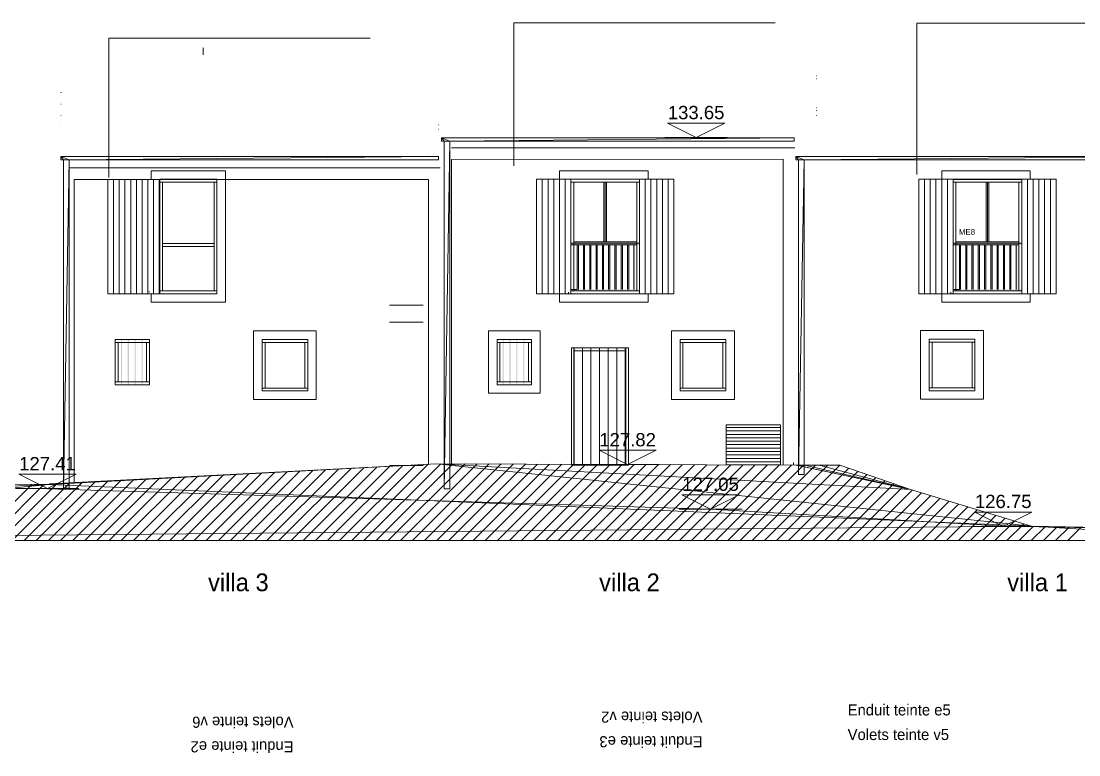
# Model space of a CAD drawing. Header units: metres. Extents: x 1.8 to 67.5, y -52.8 to -10.8.
# Drawn here: x 13.05 to 22.29, y -46.75 to -40.34 of the extents above; entities that cross this region are included whole.
import ezdxf
from ezdxf.enums import TextEntityAlignment as Align
from ezdxf.lldxf.tags import DXFTag

# ---------------------------------------------------------------- set-up
doc = ezdxf.new("R2010")
doc.units = ezdxf.units.M
doc.header["$MEASUREMENT"] = 0
for name, color, linetype in [('Calque commun', 7, 'Continuous'), ('Calque79', 7, 'Continuous'), ('Cotations', 7, 'Continuous'), ('Textes', 7, 'Continuous')]:
    doc.layers.add(name, color=color, linetype=linetype)
doc.styles.add('Arial15', font='arial.ttf', dxfattribs={"height": 0.231939})
doc.styles.add('Arial8', font='arial.ttf', dxfattribs={"height": 0.098961})
doc.styles.add('Century Gothic10', font='GOTHIC.TTF', dxfattribs={"height": 0.310302})
doc.styles.add('Century Gothic15', font='GOTHIC.TTF', dxfattribs={"height": 0.193938})
doc.styles.add('Century Gothic16', font='GOTHIC.TTF', dxfattribs={"height": 0.193938})
doc.styles.add('Century Gothic17', font='GOTHIC.TTF', dxfattribs={"height": 0.193938})
tags = doc.linetypes.add('HIDDEN', pattern=[0.375, 0.25, -0.125]).pattern_tags.tags
tags[6:7] = [DXFTag(74, 4), DXFTag(75, 0), DXFTag(340, '0'), DXFTag(46, 1.0), DXFTag(50, 0.0), DXFTag(44, 0.0), DXFTag(45, 0.0)]
tags[4:5] = [DXFTag(74, 4), DXFTag(75, 0), DXFTag(340, '0'), DXFTag(46, 1.0), DXFTag(50, 0.0), DXFTag(44, 0.0), DXFTag(45, 0.0)]

# ---------------------------------------------------------------- blocks, each defined once
blk = doc.blocks.new('hatch5')
at = {"layer": 'Calque commun', "color": 8, "linetype": 'Continuous', "lineweight": 9}
for p, q in [((-51.948, 28.124), (-51.948, 26.124)), ((-51.848, 28.124), (-51.848, 26.124)), ((-51.748, 28.124), (-51.748, 26.124)), ((-51.648, 28.124), (-51.648, 26.124)), ((-51.548, 28.124), (-51.548, 26.124)), ((-51.448, 28.124), (-51.448, 26.124))]:
    blk.add_line(p, q, dxfattribs=at)
mesh = blk.add_polyface(dxfattribs=at)
corners = [(-52.048, 28.124), (-52.048, 26.124), (-51.448, 26.124), (-51.448, 28.124)]
mesh.append_faces([[corners[k] for k in face] for face in [(0, 1, 2, 3)]], dxfattribs={"color": 8})
blk = doc.blocks.new('hatch6')
at = {"layer": 'Calque commun', "color": 8, "linetype": 'Continuous', "lineweight": 9}
for p, q in [((-53.748, 26.124), (-53.748, 28.124)), ((-53.648, 26.124), (-53.648, 28.124)), ((-53.548, 26.124), (-53.548, 28.124)), ((-53.448, 26.124), (-53.448, 28.124)), ((-53.348, 26.124), (-53.348, 28.124)), ((-53.248, 26.124), (-53.248, 28.124))]:
    blk.add_line(p, q, dxfattribs=at)
mesh = blk.add_polyface(dxfattribs=at)
corners = [(-53.248, 28.124), (-53.848, 28.124), (-53.848, 26.124), (-53.248, 26.124)]
mesh.append_faces([[corners[k] for k in face] for face in [(0, 1, 2, 3)]], dxfattribs={"color": 8})
blk = doc.blocks.new('hatch13')
at = {"layer": 'Calque commun', "color": 8, "linetype": 'Continuous', "lineweight": 9}
for p, q in [((-45.266, 28.124), (-45.266, 26.124)), ((-45.166, 28.124), (-45.166, 26.124)), ((-45.066, 28.124), (-45.066, 26.124)), ((-44.966, 28.124), (-44.966, 26.124)), ((-44.866, 28.124), (-44.866, 26.124)), ((-44.766, 28.124), (-44.766, 26.124))]:
    blk.add_line(p, q, dxfattribs=at)
mesh = blk.add_polyface(dxfattribs=at)
corners = [(-45.366, 28.124), (-45.366, 26.124), (-44.766, 26.124), (-44.766, 28.124)]
mesh.append_faces([[corners[k] for k in face] for face in [(0, 1, 2, 3)]], dxfattribs={"color": 8})
blk = doc.blocks.new('hatch14')
at = {"layer": 'Calque commun', "color": 8, "linetype": 'Continuous', "lineweight": 9}
for p, q in [((-47.066, 26.124), (-47.066, 28.124)), ((-46.966, 26.124), (-46.966, 28.124)), ((-46.866, 26.124), (-46.866, 28.124)), ((-46.766, 26.124), (-46.766, 28.124)), ((-46.666, 26.124), (-46.666, 28.124)), ((-46.566, 26.124), (-46.566, 28.124))]:
    blk.add_line(p, q, dxfattribs=at)
mesh = blk.add_polyface(dxfattribs=at)
corners = [(-46.566, 28.124), (-47.166, 28.124), (-47.166, 26.124), (-46.566, 26.124)]
mesh.append_faces([[corners[k] for k in face] for face in [(0, 1, 2, 3)]], dxfattribs={"color": 8})
blk = doc.blocks.new('hatch17')
at = {"layer": 'Calque commun', "color": 8, "linetype": 'Continuous', "lineweight": 9}
for p, q in [((-53.198, 23.128), (-53.198, 25.178)), ((-53.048, 23.128), (-53.048, 25.178)), ((-52.898, 23.128), (-52.898, 25.178)), ((-52.748, 23.128), (-52.748, 25.178)), ((-52.598, 23.128), (-52.598, 25.178)), ((-52.448, 23.128), (-52.448, 25.178)), ((-52.298, 23.128), (-52.298, 25.178))]:
    blk.add_line(p, q, dxfattribs=at)
at = {"layer": 'Calque commun', "color": 8, "linetype": 'Continuous', "lineweight": 18}
mesh = blk.add_polyface(dxfattribs=at)
corners = [(-53.24, 25.178), (-53.24, 23.128), (-52.24, 23.128), (-52.24, 25.178)]
mesh.append_faces([[corners[k] for k in face] for face in [(0, 1, 2, 3)]], dxfattribs={"color": 8})
blk = doc.blocks.new('Block4')
at = {"layer": 'Calque commun', "color": 0, "linetype": 'Continuous', "lineweight": 9}
blk.add_line((-0.55, 0), (0.55, 0), dxfattribs=at)
blk.add_polyline3d([(-0.5, 0.25, 0), (0, 0, 0), (0.5, 0.25, 0), (-0.5, 0.25, 0)], dxfattribs=at)
blk = doc.blocks.new('Lvl1')
at = {"layer": 'Calque commun', "color": 0, "linetype": 'ByBlock', "lineweight": -2}
blk.add_blockref('Block4', (0, 0), dxfattribs=at)
blk = doc.blocks.new('facade villa 123')
at = {"layer": 'Cotations', "color": 250, "linetype": 'ByBlock', "lineweight": -2}
blk.add_blockref('Lvl1', (-52.256, 23.137), dxfattribs=at)
at = {"layer": 'Cotations', "color": 212, "linetype": 'ByBlock', "lineweight": -2, "style": 'Arial15'}
blk.add_text('127.82', height=0.2319, dxfattribs=at).set_placement((-52.257, 23.387), align=Align.BOTTOM_CENTER)
blk = doc.blocks.new('hatch25')
at = {"layer": 'Calque commun', "color": 8, "linetype": 'Continuous', "lineweight": 9}
for p, q in [((-61.244, 28.121), (-61.244, 26.124)), ((-61.144, 28.121), (-61.144, 26.124)), ((-61.044, 28.121), (-61.044, 26.124)), ((-60.944, 28.121), (-60.944, 26.124)), ((-60.844, 28.121), (-60.844, 26.124)), ((-60.744, 28.121), (-60.744, 26.124)), ((-60.644, 28.121), (-60.644, 26.124)), ((-60.544, 28.121), (-60.544, 26.124)), ((-60.444, 28.121), (-60.444, 26.124))]:
    blk.add_line(p, q, dxfattribs=at)
mesh = blk.add_polyface(dxfattribs=at)
corners = [(-60.436, 28.121), (-61.344, 28.121), (-61.344, 26.124), (-60.436, 26.124)]
mesh.append_faces([[corners[k] for k in face] for face in [(0, 1, 2, 3)]], dxfattribs={"color": 8})
blk = doc.blocks.new('facade villa 123-10')
at = {"layer": 'Cotations', "color": 250, "linetype": 'ByBlock', "lineweight": -2}
blk.add_blockref('Lvl1', (-51.058, 28.855), dxfattribs=at)
at = {"layer": 'Cotations', "color": 212, "linetype": 'ByBlock', "lineweight": -2, "style": 'Arial15'}
blk.add_text('133.65', height=0.2319, dxfattribs=at).set_placement((-51.059, 29.105), align=Align.BOTTOM_CENTER)
blk = doc.blocks.new('hatch26')
at = {"layer": 'Calque commun', "color": 11, "linetype": 'Continuous', "lineweight": 9}
for p, q in [((-50.532, 23.786), (-49.582, 23.786)), ((-50.532, 23.726), (-49.582, 23.726)), ((-50.532, 23.666), (-49.582, 23.666)), ((-50.532, 23.606), (-49.582, 23.606)), ((-50.532, 23.546), (-49.582, 23.546)), ((-50.532, 23.486), (-49.582, 23.486)), ((-50.532, 23.426), (-49.582, 23.426)), ((-50.532, 23.366), (-49.582, 23.366)), ((-50.532, 23.306), (-49.582, 23.306)), ((-50.532, 23.246), (-49.582, 23.246)), ((-50.532, 23.186), (-49.582, 23.186))]:
    blk.add_line(p, q, dxfattribs=at)
mesh = blk.add_polyface(dxfattribs=at)
corners = [(-50.532, 23.832), (-49.582, 23.832), (-49.582, 23.132), (-50.532, 23.132)]
mesh.append_faces([[corners[k] for k in face] for face in [(0, 1, 2, 3)]], dxfattribs={"color": 11})
blk = doc.blocks.new('facade villa 123-12')
at = {"layer": 'Cotations', "color": 250, "linetype": 'ByBlock', "lineweight": -2}
blk.add_blockref('Lvl1', (-50.806, 22.358), dxfattribs=at)
at = {"layer": 'Cotations', "color": 212, "linetype": 'ByBlock', "lineweight": -2, "style": 'Arial15'}
blk.add_text('127.05', height=0.2319, dxfattribs=at).set_placement((-50.807, 22.608), align=Align.BOTTOM_CENTER)
blk = doc.blocks.new('facade villa 123-14')
at = {"layer": 'Cotations', "color": 250, "linetype": 'ByBlock', "lineweight": -2}
blk.add_blockref('Lvl1', (-62.398, 22.718), dxfattribs=at)
at = {"layer": 'Cotations', "color": 212, "linetype": 'ByBlock', "lineweight": -2, "style": 'Arial15'}
blk.add_text('127.41', height=0.2319, dxfattribs=at).set_placement((-62.399, 22.968), align=Align.BOTTOM_CENTER)
blk = doc.blocks.new('facade villa 123-15')
at = {"layer": 'Cotations', "color": 250, "linetype": 'ByBlock', "lineweight": -2}
blk.add_blockref('Lvl1', (-45.689, 22.058), dxfattribs=at)
at = {"layer": 'Cotations', "color": 212, "linetype": 'ByBlock', "lineweight": -2, "style": 'Arial15'}
blk.add_text('126.75', height=0.2319, dxfattribs=at).set_placement((-45.69, 22.308), align=Align.BOTTOM_CENTER)
blk = doc.blocks.new('hatch30')
at = {"layer": 'Calque commun', "color": 7, "linetype": 'Continuous', "lineweight": 9}
for p, q in [((-56.189, 23.123), (-57.503, 21.808)), ((-55.965, 23.134), (-57.291, 21.808)), ((-55.741, 23.146), (-57.079, 21.808)), ((-55.522, 23.153), (-56.867, 21.808)), ((-55.31, 23.152), (-56.655, 21.808)), ((-55.099, 23.151), (-56.442, 21.808)), ((-54.888, 23.15), (-56.23, 21.808)), ((-54.677, 23.15), (-56.018, 21.808)), ((-54.465, 23.149), (-55.806, 21.808)), ((-54.254, 23.148), (-55.594, 21.808)), ((-54.043, 23.147), (-55.382, 21.808)), ((-53.831, 23.146), (-55.17, 21.808)), ((-53.62, 23.145), (-54.957, 21.808)), ((-53.409, 23.145), (-54.745, 21.808)), ((-53.198, 23.144), (-54.533, 21.808)), ((-52.986, 23.143), (-54.321, 21.808)), ((-52.775, 23.142), (-54.109, 21.808)), ((-52.564, 23.141), (-53.897, 21.808)), ((-52.352, 23.14), (-53.685, 21.808)), ((-52.141, 23.14), (-53.473, 21.808)), ((-51.93, 23.139), (-53.26, 21.808)), ((-51.719, 23.138), (-53.048, 21.808)), ((-51.507, 23.137), (-52.836, 21.808)), ((-51.296, 23.136), (-52.624, 21.808)), ((-51.085, 23.135), (-52.412, 21.808)), ((-50.873, 23.134), (-52.2, 21.808)), ((-50.662, 23.134), (-51.988, 21.808)), ((-50.451, 23.133), (-51.776, 21.808)), ((-50.239, 23.132), (-51.563, 21.808)), ((-50.028, 23.131), (-51.351, 21.808)), ((-49.817, 23.13), (-51.139, 21.808)), ((-49.606, 23.129), (-50.927, 21.808)), ((-49.394, 23.129), (-50.715, 21.808)), ((-49.183, 23.128), (-50.503, 21.808)), ((-48.97, 23.128), (-50.291, 21.808)), ((-48.758, 23.128), (-50.078, 21.808)), ((-48.546, 23.128), (-49.866, 21.808)), ((-59.77, 22.936), (-60.897, 21.808)), ((-59.546, 22.947), (-60.685, 21.808)), ((-59.322, 22.959), (-60.473, 21.808)), ((-59.098, 22.971), (-60.261, 21.808)), ((-58.874, 22.982), (-60.049, 21.808)), ((-58.651, 22.994), (-59.837, 21.808)), ((-58.427, 23.006), (-59.624, 21.808)), ((-58.203, 23.017), (-59.412, 21.808)), ((-57.979, 23.029), (-59.2, 21.808)), ((-57.755, 23.041), (-58.988, 21.808)), ((-57.532, 23.052), (-58.776, 21.808)), ((-57.308, 23.064), (-58.564, 21.808)), ((-57.084, 23.076), (-58.352, 21.808)), ((-56.86, 23.087), (-58.139, 21.808)), ((-56.636, 23.099), (-57.927, 21.808)), ((-56.412, 23.111), (-57.715, 21.808)), ((-48.388, 23.074), (-49.654, 21.808)), ((-48.231, 23.019), (-49.442, 21.808)), ((-48.073, 22.965), (-49.23, 21.808)), ((-62.671, 22.792), (-63.655, 21.808)), ((-62.46, 22.791), (-63.443, 21.808)), ((-62.232, 22.807), (-63.231, 21.808)), ((-62.008, 22.819), (-63.019, 21.808)), ((-61.784, 22.83), (-62.806, 21.808)), ((-61.56, 22.842), (-62.594, 21.808)), ((-61.336, 22.854), (-62.382, 21.808)), ((-61.113, 22.865), (-62.17, 21.808)), ((-60.889, 22.877), (-61.958, 21.808)), ((-60.665, 22.889), (-61.746, 21.808)), ((-60.441, 22.9), (-61.534, 21.808)), ((-60.217, 22.912), (-61.321, 21.808)), ((-59.994, 22.924), (-61.109, 21.808)), ((-47.915, 22.91), (-49.018, 21.808)), ((-47.758, 22.856), (-48.806, 21.808)), ((-47.6, 22.801), (-48.594, 21.808)), ((-47.443, 22.747), (-48.381, 21.808)), ((-47.284, 22.693), (-48.169, 21.808)), ((-47.121, 22.644), (-47.957, 21.808)), ((-46.958, 22.595), (-47.745, 21.808)), ((-46.796, 22.545), (-47.533, 21.808)), ((-46.633, 22.496), (-47.321, 21.808)), ((-46.47, 22.447), (-47.109, 21.808)), ((-46.307, 22.397), (-46.896, 21.808)), ((-46.144, 22.348), (-46.684, 21.808)), ((-45.981, 22.299), (-46.472, 21.808)), ((-45.819, 22.249), (-46.26, 21.808)), ((-45.656, 22.2), (-46.048, 21.808)), ((-45.493, 22.151), (-45.836, 21.808)), ((-45.33, 22.102), (-45.624, 21.808)), ((-45.16, 22.06), (-45.412, 21.808)), ((-44.951, 22.056), (-45.199, 21.808)), ((-44.742, 22.053), (-44.987, 21.808)), ((-44.533, 22.05), (-44.775, 21.808)), ((-44.324, 22.047), (-44.563, 21.808))]:
    blk.add_line(p, q, dxfattribs=at)
at = {"layer": 'Calque commun', "color": 7, "linetype": 'Continuous', "lineweight": 18}
mesh = blk.add_polyface(dxfattribs=at)
corners = [(-55.6, 23.153), (-45.194, 22.06), (-62.361, 22.79), (-72.808, 22.538), (-68.093, 22.538), (-72.808, 21.808), (-49.308, 23.128), (-47.311, 22.701), (-49.166, 23.128), (-49.302, 23.128), (-42.73, 22.018), (-41.017, 21.976), (-41.017, 21.808), (-44.3, 22.046), (-48.91, 23.128), (-48.546, 23.128), (-42.73, 22.018), (-62.361, 22.8), (-65.886, 22.815)]
mesh.append_faces([[corners[k] for k in face] for face in [(7, 14, 15), (10, 13, 16), (0, 2, 17)]], dxfattribs={"vtx0": -1, "color": 7})
mesh.append_faces([[corners[k] for k in face] for face in [(8, 7, 9), (5, 1, 12)]], dxfattribs={"vtx0": -1, "vtx1": -1, "color": 7})
mesh.append_faces([[corners[k] for k in face] for face in [(0, 1, 2), (2, 1, 5), (10, 12, 13), (2, 5, 4)]], dxfattribs={"vtx0": -1, "vtx1": -1, "vtx2": -1, "color": 7})
mesh.append_faces([[corners[k] for k in face] for face in [(7, 6, 9), (0, 7, 1), (12, 1, 13)]], dxfattribs={"vtx0": -1, "vtx2": -1, "color": 7})
mesh.append_faces([[corners[k] for k in face] for face in [(3, 4, 5), (18, 2, 4)]], dxfattribs={"vtx1": -1, "color": 7})
mesh.append_faces([[corners[k] for k in face] for face in [(0, 6, 7), (8, 14, 7)]], dxfattribs={"vtx1": -1, "vtx2": -1, "color": 7})
mesh.append_faces([[corners[k] for k in face] for face in [(10, 11, 12)]], dxfattribs={"vtx2": -1, "color": 7})
blk = doc.blocks.new('facade villa 123-31')
at = {"layer": 'Calque commun', "color": 7, "linetype": 'Continuous', "lineweight": 9}
for p, q in [((-59.677, 30.344), (-59.678, 30.322)), ((-59.676, 30.42), (-59.677, 30.414)), ((-59.677, 30.405), (-59.677, 30.414)), ((-59.677, 30.405), (-59.677, 30.394)), ((-59.677, 30.394), (-59.677, 30.38)), ((-59.677, 30.38), (-59.677, 30.38)), ((-59.677, 30.38), (-59.677, 30.38)), ((-59.677, 30.38), (-59.677, 30.363)), ((-59.677, 30.363), (-59.677, 30.363)), ((-59.677, 30.363), (-59.677, 30.344)), ((-59.676, 30.423), (-59.676, 30.423)), ((-59.676, 30.423), (-59.676, 30.423)), ((-59.676, 30.423), (-59.676, 30.42)), ((-59.676, 30.42), (-59.676, 30.423)), ((-59.671, 30.423), (-59.671, 30.42)), ((-59.666, 30.42), (-59.667, 30.423)), ((-59.678, 30.322), (-59.678, 30.298)), ((-48.957, 29.933), (-48.948, 29.933)), ((-48.957, 29.878), (-48.948, 29.881)), ((-62.167, 29.635), (-62.162, 29.647)), ((-62.167, 29.439), (-62.162, 29.439)), ((-62.167, 29.239), (-62.162, 29.239)), ((-48.957, 29.375), (-48.948, 29.375)), ((-48.957, 29.32), (-48.948, 29.324)), ((-48.957, 29.236), (-48.948, 29.239)), ((-55.562, 29.075), (-55.557, 29.075)), ((-55.557, 29), (-55.562, 29)), ((-55.762, 28.575), (-55.762, 28.574)), ((-55.571, 28.48), (-55.558, 28.48)), ((-62.167, 28.389), (-62.167, 28.389)), ((-62.167, 28.389), (-62.167, 28.389)), ((-62.167, 28.389), (-62.167, 28.389)), ((-62.167, 28.389), (-62.167, 28.389)), ((-60.436, 26.124), (-60.436, 28.124)), ((-59.436, 28.124), (-60.436, 28.124)), ((-59.436, 26.124), (-59.436, 28.124)), ((-53.448, 28.124), (-53.248, 28.124)), ((-53.248, 28.124), (-52.048, 28.124)), ((-53.248, 26.124), (-53.248, 28.124)), ((-52.048, 28.124), (-52.048, 26.149)), ((-52.048, 28.124), (-51.848, 28.124)), ((-46.766, 28.124), (-46.566, 28.124)), ((-46.566, 28.124), (-45.366, 28.124)), ((-46.566, 26.124), (-46.566, 28.124)), ((-45.366, 28.124), (-45.366, 26.149)), ((-45.366, 28.124), (-45.166, 28.124)), ((-59.436, 28.074), (-60.436, 28.074)), ((-60.386, 27), (-60.386, 28.074)), ((-59.486, 27), (-59.486, 28.074)), ((-52.098, 28.074), (-53.248, 28.074)), ((-53.198, 28.074), (-53.198, 27.028)), ((-52.673, 28.074), (-52.673, 27.028)), ((-52.648, 28.074), (-52.648, 27.028)), ((-52.623, 28.074), (-52.623, 27.028)), ((-52.098, 28.074), (-52.098, 26.174)), ((-52.048, 28.074), (-52.098, 28.074)), ((-45.416, 28.074), (-46.566, 28.074)), ((-46.516, 28.074), (-46.516, 27.028)), ((-45.991, 28.074), (-45.991, 27.028)), ((-45.966, 28.074), (-45.966, 27.028)), ((-45.941, 28.074), (-45.941, 27.028)), ((-45.416, 28.074), (-45.416, 26.174)), ((-45.366, 28.074), (-45.416, 28.074)), ((-59.486, 27), (-60.386, 27)), ((-60.386, 26.95), (-60.386, 27)), ((-59.486, 26.95), (-59.486, 27)), ((-53.248, 27.008), (-52.248, 27.008)), ((-52.673, 27.028), (-53.198, 27.028)), ((-53.198, 27.028), (-53.198, 26.978)), ((-53.028, 27.008), (-52.048, 27.008)), ((-52.648, 27.028), (-52.673, 27.028)), ((-52.098, 27.028), (-52.648, 27.028)), ((-46.566, 27.008), (-45.566, 27.008)), ((-45.991, 27.028), (-46.516, 27.028)), ((-46.516, 27.028), (-46.516, 26.978)), ((-46.346, 27.008), (-45.366, 27.008)), ((-45.966, 27.028), (-45.991, 27.028)), ((-45.416, 27.028), (-45.966, 27.028)), ((-60.386, 26.95), (-59.486, 26.95)), ((-60.386, 26.174), (-60.386, 26.95)), ((-59.486, 26.174), (-59.486, 26.95)), ((-53.138, 26.978), (-53.248, 26.978)), ((-52.098, 26.978), (-53.198, 26.978)), ((-53.198, 26.978), (-53.198, 26.978)), ((-53.198, 26.978), (-53.198, 26.978)), ((-53.198, 26.978), (-53.198, 26.174)), ((-53.138, 26.978), (-53.138, 26.196)), ((-53.118, 26.978), (-53.118, 26.196)), ((-53.028, 26.978), (-53.028, 26.196)), ((-53.008, 26.978), (-53.008, 26.196)), ((-52.918, 26.978), (-52.918, 26.196)), ((-52.918, 26.978), (-52.918, 26.196)), ((-52.898, 26.978), (-52.898, 26.196)), ((-52.898, 26.978), (-52.898, 26.196)), ((-52.808, 26.978), (-52.808, 26.196)), ((-52.808, 26.978), (-52.808, 26.196)), ((-52.788, 26.978), (-52.788, 26.196)), ((-52.788, 26.978), (-52.788, 26.196)), ((-52.698, 26.978), (-52.698, 26.196)), ((-52.698, 26.978), (-52.698, 26.196)), ((-52.678, 26.978), (-52.678, 26.196)), ((-52.678, 26.978), (-52.678, 26.196)), ((-52.588, 26.978), (-52.588, 26.196)), ((-52.588, 26.978), (-52.588, 26.196)), ((-52.568, 26.978), (-52.568, 26.196)), ((-52.568, 26.978), (-52.568, 26.196)), ((-52.478, 26.978), (-52.478, 26.196)), ((-52.478, 26.978), (-52.478, 26.196)), ((-52.458, 26.978), (-52.458, 26.196)), ((-52.458, 26.978), (-52.458, 26.196)), ((-52.368, 26.978), (-52.368, 26.196)), ((-52.368, 26.978), (-52.368, 26.196)), ((-52.348, 26.978), (-52.348, 26.196)), ((-52.258, 26.978), (-52.258, 26.196)), ((-52.238, 26.978), (-52.238, 26.196)), ((-52.148, 26.978), (-52.148, 26.196)), ((-46.456, 26.978), (-46.566, 26.978)), ((-45.416, 26.978), (-46.516, 26.978)), ((-46.516, 26.978), (-46.516, 26.978)), ((-46.516, 26.978), (-46.516, 26.978)), ((-46.516, 26.978), (-46.516, 26.174)), ((-46.456, 26.978), (-46.456, 26.196)), ((-46.436, 26.978), (-46.436, 26.196)), ((-46.346, 26.978), (-46.346, 26.196)), ((-46.326, 26.978), (-46.326, 26.196)), ((-46.236, 26.978), (-46.236, 26.196)), ((-46.236, 26.978), (-46.236, 26.196)), ((-46.216, 26.978), (-46.216, 26.196)), ((-46.216, 26.978), (-46.216, 26.196)), ((-46.126, 26.978), (-46.126, 26.196)), ((-46.126, 26.978), (-46.126, 26.196)), ((-46.106, 26.978), (-46.106, 26.196)), ((-46.106, 26.978), (-46.106, 26.196)), ((-46.016, 26.978), (-46.016, 26.196)), ((-46.016, 26.978), (-46.016, 26.196)), ((-45.996, 26.978), (-45.996, 26.196)), ((-45.996, 26.978), (-45.996, 26.196)), ((-45.906, 26.978), (-45.906, 26.196)), ((-45.906, 26.978), (-45.906, 26.196)), ((-45.886, 26.978), (-45.886, 26.196)), ((-45.886, 26.978), (-45.886, 26.196)), ((-45.796, 26.978), (-45.796, 26.196)), ((-45.796, 26.978), (-45.796, 26.196)), ((-45.776, 26.978), (-45.776, 26.196)), ((-45.776, 26.978), (-45.776, 26.196)), ((-45.686, 26.978), (-45.686, 26.196)), ((-45.686, 26.978), (-45.686, 26.196)), ((-45.666, 26.978), (-45.666, 26.196)), ((-45.576, 26.978), (-45.576, 26.196)), ((-45.556, 26.978), (-45.556, 26.196)), ((-45.466, 26.978), (-45.466, 26.196)), ((-60.62, 26.152), (-60.62, 26.163)), ((-60.436, 26.174), (-59.436, 26.174)), ((-60.436, 26.124), (-59.436, 26.124)), ((-53.288, 26.149), (-53.288, 26.124)), ((-53.138, 26.196), (-53.248, 26.196)), ((-53.248, 26.174), (-52.098, 26.174)), ((-53.198, 26.174), (-53.248, 26.174)), ((-52.048, 26.174), (-53.198, 26.174)), ((-52.098, 26.174), (-52.048, 26.174)), ((-52.048, 26.149), (-52.048, 26.124)), ((-46.605, 26.149), (-46.605, 26.124)), ((-46.456, 26.196), (-46.566, 26.196)), ((-46.566, 26.174), (-45.416, 26.174)), ((-46.516, 26.174), (-46.566, 26.174)), ((-45.366, 26.174), (-46.516, 26.174)), ((-45.416, 26.174), (-45.366, 26.174)), ((-45.366, 26.149), (-45.366, 26.124)), ((-49.136, 25.924), (-49.136, 25.924)), ((-61.215, 25.324), (-61.215, 25.324)), ((-60.615, 25.324), (-61.215, 25.324)), ((-61.215, 24.533), (-61.215, 25.324)), ((-61.215, 25.324), (-60.615, 25.324)), ((-61.165, 25.274), (-61.215, 25.274)), ((-61.215, 25.274), (-61.165, 25.274)), ((-60.665, 25.274), (-61.165, 25.274)), ((-61.165, 24.583), (-61.165, 25.274)), ((-61.165, 25.274), (-60.665, 25.274)), ((-60.615, 25.274), (-60.665, 25.274)), ((-60.665, 25.274), (-60.615, 25.274)), ((-60.665, 25.274), (-60.665, 24.583)), ((-60.615, 24.533), (-60.615, 25.324)), ((-58.645, 25.324), (-58.645, 24.424)), ((-57.85, 25.324), (-58.645, 25.324)), ((-58.645, 25.324), (-58.645, 25.324)), ((-58.645, 25.324), (-58.645, 24.424)), ((-58.645, 25.324), (-58.645, 25.324)), ((-57.85, 25.324), (-58.645, 25.324)), ((-58.595, 25.274), (-58.645, 25.274)), ((-58.425, 25.274), (-58.645, 25.274)), ((-58.595, 25.274), (-58.595, 24.474)), ((-57.9, 25.274), (-58.595, 25.274)), ((-58.595, 25.274), (-58.595, 24.474)), ((-58.45, 25.324), (-58.45, 25.324)), ((-57.85, 25.324), (-58.45, 25.324)), ((-58.45, 25.324), (-57.85, 25.324)), ((-58.4, 25.274), (-58.45, 25.274)), ((-58.45, 25.274), (-58.4, 25.274)), ((-57.9, 25.274), (-58.425, 25.274)), ((-58.425, 25.274), (-58.425, 25.274)), ((-58.425, 25.274), (-58.425, 25.274)), ((-57.9, 25.274), (-58.4, 25.274)), ((-58.4, 25.274), (-57.9, 25.274)), ((-57.85, 25.274), (-57.9, 25.274)), ((-57.9, 25.274), (-57.9, 24.474)), ((-57.85, 25.274), (-57.9, 25.274)), ((-57.9, 25.274), (-57.9, 24.474)), ((-57.85, 25.274), (-57.9, 25.274)), ((-57.9, 25.274), (-57.85, 25.274)), ((-57.9, 25.274), (-57.9, 24.474)), ((-57.85, 25.324), (-57.85, 25.024)), ((-57.85, 25.324), (-57.85, 24.424)), ((-57.85, 24.424), (-57.85, 25.324)), ((-54.538, 25.324), (-54.538, 25.324)), ((-53.938, 25.324), (-54.538, 25.324)), ((-54.538, 24.533), (-54.538, 25.324)), ((-54.538, 25.324), (-53.938, 25.324)), ((-54.488, 25.274), (-54.538, 25.274)), ((-54.538, 25.274), (-54.488, 25.274)), ((-53.988, 25.274), (-54.488, 25.274)), ((-54.488, 24.583), (-54.488, 25.274)), ((-54.488, 25.274), (-53.988, 25.274)), ((-53.938, 25.274), (-53.988, 25.274)), ((-53.988, 25.274), (-53.938, 25.274)), ((-53.988, 25.274), (-53.988, 24.583)), ((-53.938, 24.533), (-53.938, 25.324)), ((-53.24, 23.128), (-53.24, 25.178)), ((-53.24, 25.178), (-53.24, 25.178)), ((-53.24, 25.178), (-53.24, 25.178)), ((-52.24, 25.178), (-53.24, 25.178)), ((-53.19, 25.128), (-53.19, 25.178)), ((-52.29, 23.128), (-52.29, 25.178)), ((-52.24, 23.128), (-52.24, 25.178)), ((-51.34, 25.324), (-51.34, 25.324)), ((-51.34, 25.324), (-51.34, 24.424)), ((-51.34, 25.324), (-51.34, 25.324)), ((-50.54, 25.324), (-51.34, 25.324)), ((-50.715, 25.274), (-51.34, 25.274)), ((-51.29, 25.274), (-51.29, 24.474)), ((-50.74, 25.324), (-50.74, 25.324)), ((-50.54, 25.324), (-50.74, 25.324)), ((-50.74, 25.324), (-50.54, 25.324)), ((-50.69, 25.274), (-50.74, 25.274)), ((-50.74, 25.274), (-50.69, 25.274)), ((-50.59, 25.274), (-50.715, 25.274)), ((-50.715, 25.274), (-50.715, 25.274)), ((-50.715, 25.274), (-50.715, 25.274)), ((-50.59, 25.274), (-50.69, 25.274)), ((-50.69, 25.274), (-50.59, 25.274)), ((-50.54, 25.274), (-50.59, 25.274)), ((-50.59, 25.274), (-50.59, 24.474)), ((-50.54, 25.274), (-50.59, 25.274)), ((-50.59, 25.274), (-50.54, 25.274)), ((-50.59, 25.274), (-50.59, 24.474)), ((-50.54, 25.324), (-50.54, 24.424)), ((-50.54, 24.424), (-50.54, 25.324)), ((-46.985, 25.328), (-46.985, 24.428)), ((-46.185, 25.328), (-46.985, 25.328)), ((-46.985, 24.428), (-46.985, 25.328)), ((-46.185, 25.328), (-46.985, 25.328)), ((-46.985, 25.328), (-46.985, 25.328)), ((-46.985, 25.328), (-46.985, 24.428)), ((-46.985, 25.328), (-46.985, 25.328)), ((-46.185, 25.328), (-46.985, 25.328)), ((-46.935, 25.278), (-46.985, 25.278)), ((-46.36, 25.278), (-46.985, 25.278)), ((-46.935, 25.278), (-46.935, 24.478)), ((-46.235, 25.278), (-46.935, 25.278)), ((-46.935, 25.278), (-46.935, 24.478)), ((-46.385, 25.328), (-46.385, 25.328)), ((-46.185, 25.328), (-46.385, 25.328)), ((-46.385, 25.328), (-46.185, 25.328)), ((-46.335, 25.278), (-46.385, 25.278)), ((-46.385, 25.278), (-46.335, 25.278)), ((-46.235, 25.278), (-46.36, 25.278)), ((-46.36, 25.278), (-46.36, 25.278)), ((-46.36, 25.278), (-46.36, 25.278)), ((-46.235, 25.278), (-46.335, 25.278)), ((-46.335, 25.278), (-46.235, 25.278)), ((-46.185, 25.278), (-46.235, 25.278)), ((-46.235, 25.278), (-46.235, 24.478)), ((-46.185, 25.278), (-46.235, 25.278)), ((-46.235, 25.278), (-46.235, 24.478)), ((-46.185, 25.278), (-46.235, 25.278)), ((-46.235, 25.278), (-46.185, 25.278)), ((-46.235, 25.278), (-46.235, 24.478)), ((-46.185, 25.328), (-46.185, 24.428)), ((-46.185, 25.328), (-46.185, 24.428)), ((-46.185, 24.428), (-46.185, 25.328)), ((-57.85, 25.024), (-57.85, 24.424)), ((-53.19, 23.128), (-53.19, 25.128)), ((-52.29, 25.128), (-53.19, 25.128)), ((-61.215, 24.583), (-60.615, 24.583)), ((-61.215, 24.533), (-60.615, 24.533)), ((-58.645, 24.474), (-57.9, 24.474)), ((-58.645, 24.474), (-58.475, 24.474)), ((-57.85, 24.424), (-58.645, 24.424)), ((-57.85, 24.424), (-58.645, 24.424)), ((-58.475, 24.474), (-58.425, 24.474)), ((-58.425, 24.474), (-58.425, 24.474)), ((-58.425, 24.474), (-58.425, 24.474)), ((-58.425, 24.474), (-57.85, 24.474)), ((-57.9, 24.474), (-57.85, 24.474)), ((-54.538, 24.583), (-53.938, 24.583)), ((-54.538, 24.533), (-53.938, 24.533)), ((-51.34, 24.474), (-50.765, 24.474)), ((-50.54, 24.424), (-51.34, 24.424)), ((-50.765, 24.474), (-50.715, 24.474)), ((-50.715, 24.474), (-50.54, 24.474)), ((-46.985, 24.478), (-46.235, 24.478)), ((-46.985, 24.478), (-46.41, 24.478)), ((-46.185, 24.428), (-46.985, 24.428)), ((-46.185, 24.428), (-46.985, 24.428)), ((-46.185, 24.428), (-46.985, 24.428)), ((-46.41, 24.478), (-46.36, 24.478)), ((-46.36, 24.478), (-46.36, 24.478)), ((-46.36, 24.478), (-46.36, 24.478)), ((-46.36, 24.478), (-46.185, 24.478)), ((-46.235, 24.478), (-46.185, 24.478)), ((-49.364, 23.158), (-49.364, 23.158)), ((-49.364, 23.158), (-49.364, 23.158)), ((-49.364, 23.128), (-49.364, 23.128)), ((-49.364, 23.128), (-49.364, 23.128)), ((-49.364, 23.128), (-49.364, 23.128)), ((-49.364, 23.128), (-49.364, 23.128)), ((-49.358, 23.128), (-49.358, 23.173)), ((-62.373, 22.737), (-62.373, 22.737)), ((-62.167, 22.549), (-62.157, 22.549)), ((-55.714, 22.113), (-55.717, 22.113)), ((-45.498, 22.015), (-45.499, 22.015)), ((-45.535, 21.903), (-45.535, 21.903))]:
    blk.add_line(p, q, dxfattribs=at)
at = {"layer": 'Calque commun', "color": 23, "linetype": 'Continuous', "lineweight": -2}
for p, q in [((-62.169, 29.132), (-62.169, 29.132)), ((-55.764, 28.347), (-55.764, 28.347)), ((-62.169, 26.179), (-62.169, 26.179)), ((-62.169, 26.179), (-62.169, 26.179))]:
    blk.add_line(p, q, dxfattribs=at)
at = {"layer": 'Calque commun', "color": 5, "linetype": 'Continuous', "lineweight": 9}
for p, q in [((-55.335, 28.672), (-49.336, 28.673)), ((-62.021, 28.322), (-55.536, 28.322))]:
    blk.add_line(p, q, dxfattribs=at)
at = {"layer": 'Calque commun', "color": 7, "linetype": 'Continuous', "lineweight": -2}
blk.add_line((-55.569, 28.5), (-55.569, 28.5), dxfattribs=at)
at = {"layer": 'Calque commun', "color": 26, "linetype": 'HIDDEN', "lineweight": 18, "flags": 128}
blk.add_lwpolyline([(-65.382, 22.729), (-62.398, 22.714), (-50.807, 22.36), (-45.674, 22.06), (-41.069, 21.975)], dxfattribs=at)
at = {"layer": 'Calque commun', "color": 5, "linetype": 'Continuous', "lineweight": 18}
for points in [[(-49.675, 30.86, 0), (-54.246, 30.86, 0), (-54.246, 28.357, 0)], [(-42.63, 30.85, 0), (-47.202, 30.85, 0), (-47.202, 28.21, 0)], [(-56.755, 30.59, 0), (-61.326, 30.59, 0), (-61.326, 28.156, 0)]]:
    blk.add_polyline3d(points, dxfattribs=at)
at = {"layer": 'Calque commun', "color": 5, "linetype": 'Continuous', "lineweight": 9}
for points in [[(-55.335, 23.152, 0), (-55.335, 28.472, 0), (-49.536, 28.473, 0), (-49.535, 23.129, 0)], [(-61.935, 22.822, 0), (-61.935, 28.122, 0), (-55.736, 28.122, 0), (-55.736, 23.146, 0)], [(-60.586, 28.121, 0), (-60.586, 28.274, 0), (-59.286, 28.274, 0), (-59.286, 26.124, 0), (-59.286, 25.974, 0), (-60.586, 25.974, 0), (-60.586, 26.124, 0)]]:
    blk.add_polyline3d(points, dxfattribs=at)
at = {"layer": 'Calque commun', "color": 18, "linetype": 'Continuous', "lineweight": 9}
for points in [[(-53.248, 27.008), (-52.248, 27.008), (-53.248, 26.978), (-52.248, 26.978)], [(-53.028, 27.008), (-52.048, 27.008), (-53.028, 26.978), (-52.048, 26.978)], [(-46.566, 27.008), (-45.566, 27.008), (-46.566, 26.978), (-45.566, 26.978)], [(-46.346, 27.008), (-45.366, 27.008), (-46.346, 26.978), (-45.366, 26.978)], [(-53.118, 26.978), (-53.138, 26.978), (-53.118, 26.196), (-53.138, 26.196)], [(-53.008, 26.978), (-53.028, 26.978), (-53.008, 26.196), (-53.028, 26.196)], [(-52.898, 26.978), (-52.918, 26.978), (-52.898, 26.196), (-52.918, 26.196)], [(-52.898, 26.978), (-52.918, 26.978), (-52.898, 26.196), (-52.918, 26.196)], [(-52.788, 26.978), (-52.808, 26.978), (-52.788, 26.196), (-52.808, 26.196)], [(-52.788, 26.978), (-52.808, 26.978), (-52.788, 26.196), (-52.808, 26.196)], [(-52.678, 26.978), (-52.698, 26.978), (-52.678, 26.196), (-52.698, 26.196)], [(-52.678, 26.978), (-52.698, 26.978), (-52.678, 26.196), (-52.698, 26.196)], [(-52.568, 26.978), (-52.588, 26.978), (-52.568, 26.196), (-52.588, 26.196)], [(-52.568, 26.978), (-52.588, 26.978), (-52.568, 26.196), (-52.588, 26.196)], [(-52.458, 26.978), (-52.478, 26.978), (-52.458, 26.196), (-52.478, 26.196)], [(-52.458, 26.978), (-52.478, 26.978), (-52.458, 26.196), (-52.478, 26.196)], [(-52.348, 26.978), (-52.368, 26.978), (-52.348, 26.196), (-52.368, 26.196)], [(-52.348, 26.978), (-52.368, 26.978), (-52.348, 26.196), (-52.368, 26.196)], [(-52.238, 26.978), (-52.258, 26.978), (-52.238, 26.196), (-52.258, 26.196)], [(-52.128, 26.978), (-52.148, 26.978), (-52.128, 26.196), (-52.148, 26.196)], [(-46.436, 26.978), (-46.456, 26.978), (-46.436, 26.196), (-46.456, 26.196)], [(-46.326, 26.978), (-46.346, 26.978), (-46.326, 26.196), (-46.346, 26.196)], [(-46.216, 26.978), (-46.236, 26.978), (-46.216, 26.196), (-46.236, 26.196)], [(-46.216, 26.978), (-46.236, 26.978), (-46.216, 26.196), (-46.236, 26.196)], [(-46.106, 26.978), (-46.126, 26.978), (-46.106, 26.196), (-46.126, 26.196)], [(-46.106, 26.978), (-46.126, 26.978), (-46.106, 26.196), (-46.126, 26.196)], [(-45.996, 26.978), (-46.016, 26.978), (-45.996, 26.196), (-46.016, 26.196)], [(-45.996, 26.978), (-46.016, 26.978), (-45.996, 26.196), (-46.016, 26.196)], [(-45.886, 26.978), (-45.906, 26.978), (-45.886, 26.196), (-45.906, 26.196)], [(-45.886, 26.978), (-45.906, 26.978), (-45.886, 26.196), (-45.906, 26.196)], [(-45.776, 26.978), (-45.796, 26.978), (-45.776, 26.196), (-45.796, 26.196)], [(-45.776, 26.978), (-45.796, 26.978), (-45.776, 26.196), (-45.796, 26.196)], [(-45.666, 26.978), (-45.686, 26.978), (-45.666, 26.196), (-45.686, 26.196)], [(-45.666, 26.978), (-45.686, 26.978), (-45.666, 26.196), (-45.686, 26.196)], [(-45.556, 26.978), (-45.576, 26.978), (-45.556, 26.196), (-45.576, 26.196)], [(-45.446, 26.978), (-45.466, 26.978), (-45.446, 26.196), (-45.466, 26.196)], [(-53.248, 26.196), (-52.248, 26.196), (-53.248, 26.166), (-52.248, 26.166)], [(-53.028, 26.196), (-52.048, 26.196), (-53.028, 26.166), (-52.048, 26.166)], [(-46.566, 26.196), (-45.566, 26.196), (-46.566, 26.166), (-45.566, 26.166)], [(-46.346, 26.196), (-45.366, 26.196), (-46.346, 26.166), (-45.366, 26.166)]]:
    blk.add_trace(points, dxfattribs=at)
at = {"layer": 'Calque commun', "color": 18, "linetype": 'Continuous', "lineweight": 18}
for points in [[(-61.095, 24.538), (-61.095, 25.324), (-61.115, 24.538), (-61.115, 25.324)], [(-60.975, 24.538), (-60.975, 25.324), (-60.995, 24.538), (-60.995, 25.324)], [(-60.855, 24.538), (-60.855, 25.324), (-60.875, 24.538), (-60.875, 25.324)], [(-60.735, 24.538), (-60.735, 25.324), (-60.755, 24.538), (-60.755, 25.324)], [(-54.422, 24.539), (-54.422, 25.33), (-54.442, 24.539), (-54.442, 25.33)], [(-54.302, 24.539), (-54.302, 25.33), (-54.322, 24.539), (-54.322, 25.33)], [(-54.182, 24.539), (-54.182, 25.33), (-54.202, 24.539), (-54.202, 25.33)], [(-54.061, 24.539), (-54.061, 25.33), (-54.081, 24.539), (-54.081, 25.33)]]:
    blk.add_trace(points, dxfattribs=at)
at = {"layer": 'Calque79', "color": 7, "linetype": 'Continuous', "lineweight": 9}
for p, q in [((-59.677, 30.363), (-59.677, 30.363)), ((-59.677, 30.344), (-59.677, 30.344)), ((-59.677, 30.344), (-59.677, 30.344)), ((-59.678, 30.322), (-59.678, 30.322)), ((-59.678, 30.322), (-59.678, 30.322))]:
    blk.add_line(p, q, dxfattribs=at)
at = {"layer": 'Cotations', "color": 11, "linetype": 'HIDDEN', "lineweight": 18}
for p, q in [((-56.417, 25.924), (-55.833, 25.924)), ((-56.417, 25.624), (-55.833, 25.624)), ((-56.417, 23.124), (-55.833, 23.124))]:
    blk.add_line(p, q, dxfattribs=at)
at = {"layer": 'Calque commun', "color": 0, "linetype": 'ByBlock', "lineweight": -2}
for name in ['hatch25', 'hatch6', 'hatch5', 'hatch14', 'hatch13', 'hatch17', 'hatch26', 'hatch30']:
    blk.add_blockref(name, (0, 0), dxfattribs=at)
at = {"layer": 'Cotations', "color": 212, "linetype": 'ByBlock', "lineweight": -2}
for name in ['facade villa 123-10', 'facade villa 123', 'facade villa 123-14', 'facade villa 123-12', 'facade villa 123-15']:
    blk.add_blockref(name, (0, 0), dxfattribs=at)
at = {"layer": 'Textes', "color": 5, "linetype": 'ByBlock', "lineweight": -2, "style": 'Arial8'}
blk.add_text('ME8', height=0.099, dxfattribs=at).set_placement((-46.181, 27.124), align=Align.BOTTOM_RIGHT)
at = {"layer": 'Textes', "color": 5, "linetype": 'ByBlock', "lineweight": -2, "style": 'Century Gothic10'}
for s, p in [('villa 3', (-59.592, 20.831)), ('villa 2', (-52.755, 20.831)), ('villa 1', (-45.62, 20.831))]:
    blk.add_text(s, height=0.3103, dxfattribs=at).set_placement(p, align=Align.BOTTOM_LEFT)
at = {"layer": 'Textes', "color": 5, "linetype": 'ByBlock', "lineweight": -2, "insert": (-48.41, 18.32), "char_height": 0.19394, "attachment_point": 7, "line_spacing_factor": 1.330319, "style": 'Century Gothic17'}
blk.add_mtext('Enduit teinte e5\\PVolets teinte v5', dxfattribs=at)
at = {"layer": 'Textes', "color": 5, "linetype": 'ByBlock', "lineweight": -2, "char_height": 0.19394, "attachment_point": 7, "rotation": 180, "line_spacing_factor": 1.330319}
for s, insert, style in [('Enduit teinte e2\\PVolets teinte v6', (-58.096, 18.734), 'Century Gothic16'), ('Enduit teinte e3\\PVolets teinte v2', (-50.947, 18.823), 'Century Gothic15')]:
    blk.add_mtext(s, dxfattribs=dict(at, insert=insert, style=style))
at = {"layer": 'Calque commun', "color": 8, "linetype": 'Continuous', "lineweight": 9}
mesh = blk.add_polyface(dxfattribs=at)
corners = [(-55.364, 28.788), (-55.364, 22.712), (-55.464, 22.712), (-55.464, 28.788), (-55.509, 28.849), (-49.344, 28.849), (-49.344, 28.788), (-55.509, 28.788)]
mesh.append_faces([[corners[k] for k in face] for face in [(4, 3, 7)]], dxfattribs={"vtx0": -1, "color": 8})
mesh.append_faces([[corners[k] for k in face] for face in [(5, 0, 4)]], dxfattribs={"vtx0": -1, "vtx1": -1, "color": 8})
mesh.append_faces([[corners[k] for k in face] for face in [(4, 0, 3)]], dxfattribs={"vtx0": -1, "vtx1": -1, "vtx2": -1, "color": 8})
mesh.append_faces([[corners[k] for k in face] for face in [(2, 3, 0)]], dxfattribs={"vtx1": -1, "vtx2": -1, "color": 8})
mesh.append_faces([[corners[k] for k in face] for face in [(0, 1, 2), (5, 6, 0)]], dxfattribs={"vtx2": -1, "color": 8})
mesh = blk.add_polyface(dxfattribs=at)
corners = [(-62.021, 28.463), (-62.121, 22.723), (-62.121, 28.463), (-62.167, 28.524), (-62.021, 22.723), (-55.561, 28.463), (-55.561, 28.524), (-62.167, 28.463)]
mesh.append_faces([[corners[k] for k in face] for face in [(3, 2, 7)]], dxfattribs={"vtx0": -1, "color": 8})
mesh.append_faces([[corners[k] for k in face] for face in [(3, 0, 2)]], dxfattribs={"vtx0": -1, "vtx1": -1, "vtx2": -1, "color": 8})
mesh.append_faces([[corners[k] for k in face] for face in [(0, 1, 2)]], dxfattribs={"vtx0": -1, "vtx2": -1, "color": 8})
mesh.append_faces([[corners[k] for k in face] for face in [(5, 0, 6)]], dxfattribs={"vtx1": -1, "color": 8})
mesh.append_faces([[corners[k] for k in face] for face in [(3, 6, 0)]], dxfattribs={"vtx1": -1, "vtx2": -1, "color": 8})
mesh.append_faces([[corners[k] for k in face] for face in [(0, 4, 1)]], dxfattribs={"vtx2": -1, "color": 8})
mesh = blk.add_polyface(dxfattribs=at)
corners = [(-49.271, 22.963), (-49.271, 28.463), (-49.171, 28.463), (-49.317, 28.524), (-42.742, 28.524), (-42.742, 28.463), (-49.171, 22.963), (-49.317, 28.463)]
mesh.append_faces([[corners[k] for k in face] for face in [(3, 2, 1)]], dxfattribs={"vtx0": -1, "vtx1": -1, "vtx2": -1, "color": 8})
mesh.append_faces([[corners[k] for k in face] for face in [(0, 1, 2), (3, 4, 2)]], dxfattribs={"vtx1": -1, "vtx2": -1, "color": 8})
mesh.append_faces([[corners[k] for k in face] for face in [(4, 5, 2), (2, 6, 0), (1, 7, 3)]], dxfattribs={"vtx2": -1, "color": 8})
at = {"layer": 'Calque commun', "color": 7, "linetype": 'Continuous', "lineweight": 9}
mesh = blk.add_polyface(dxfattribs=at)
corners = [(-46.566, 28.121), (-45.366, 28.121), (-45.366, 26.124), (-46.566, 26.124)]
mesh.append_faces([[corners[k] for k in face] for face in [(0, 1, 2, 3)]], dxfattribs={"color": 7})
mesh = blk.add_polyface(dxfattribs=at)
corners = [(-53.788, 25.474), (-54.688, 25.474), (-54.688, 24.383), (-53.788, 24.383)]
mesh.append_faces([[corners[k] for k in face] for face in [(0, 1, 2, 3)]], dxfattribs={"color": 7})
at = {"layer": 'Cotations', "color": 5, "linetype": 'Continuous', "lineweight": 9}
mesh = blk.add_polyface(dxfattribs=at)
corners = [(-51.898, 28.274), (-53.448, 28.274), (-53.448, 28.124), (-51.898, 28.124)]
mesh.append_faces([[corners[k] for k in face] for face in [(0, 1, 2, 3)]], dxfattribs={"color": 5})
mesh = blk.add_polyface(dxfattribs=at)
corners = [(-45.216, 28.274), (-46.766, 28.274), (-46.766, 28.124), (-45.216, 28.124)]
mesh.append_faces([[corners[k] for k in face] for face in [(0, 1, 2, 3)]], dxfattribs={"color": 5})
mesh = blk.add_polyface(dxfattribs=at)
corners = [(-51.898, 26.124), (-53.448, 26.124), (-53.448, 25.974), (-51.898, 25.974)]
mesh.append_faces([[corners[k] for k in face] for face in [(0, 1, 2, 3)]], dxfattribs={"color": 5})
mesh = blk.add_polyface(dxfattribs=at)
corners = [(-45.216, 26.124), (-46.766, 26.124), (-46.766, 25.974), (-45.216, 25.974)]
mesh.append_faces([[corners[k] for k in face] for face in [(0, 1, 2, 3)]], dxfattribs={"color": 5})
mesh = blk.add_polyface(dxfattribs=at)
corners = [(-57.7, 25.474), (-58.8, 25.474), (-58.8, 24.274), (-57.7, 24.274)]
mesh.append_faces([[corners[k] for k in face] for face in [(0, 1, 2, 3)]], dxfattribs={"color": 5})
mesh = blk.add_polyface(dxfattribs=at)
corners = [(-50.39, 25.474), (-51.49, 25.474), (-51.49, 24.274), (-50.39, 24.274)]
mesh.append_faces([[corners[k] for k in face] for face in [(0, 1, 2, 3)]], dxfattribs={"color": 5})
mesh = blk.add_polyface(dxfattribs=at)
corners = [(-46.035, 25.478), (-47.135, 25.478), (-47.135, 24.278), (-46.035, 24.278)]
mesh.append_faces([[corners[k] for k in face] for face in [(0, 1, 2, 3)]], dxfattribs={"color": 5})

msp = doc.modelspace()

# ---------------------------------------------------------------- block references
at = {"layer": 'Calque commun', "color": 0, "linetype": 'ByBlock', "lineweight": -2, "xscale": 0.5, "yscale": 0.5, "zscale": 0.5}
msp.add_blockref('facade villa 123-31', (44.4776, -55.7792), dxfattribs=at)

# ---------------------------------------------------------------- meshes
at = {"layer": 'Calque commun', "color": 7, "linetype": 'Continuous', "lineweight": 9}
mesh = msp.add_polyface(dxfattribs=at)
corners = [(61.7636, -10.7659), (1.7636, -10.7659), (1.7636, -52.7659), (61.7636, -52.7659)]
mesh.append_faces([[corners[k] for k in face] for face in [(0, 1, 2, 3)]], dxfattribs={"color": 7})

doc.saveas('drawing.dxf')
